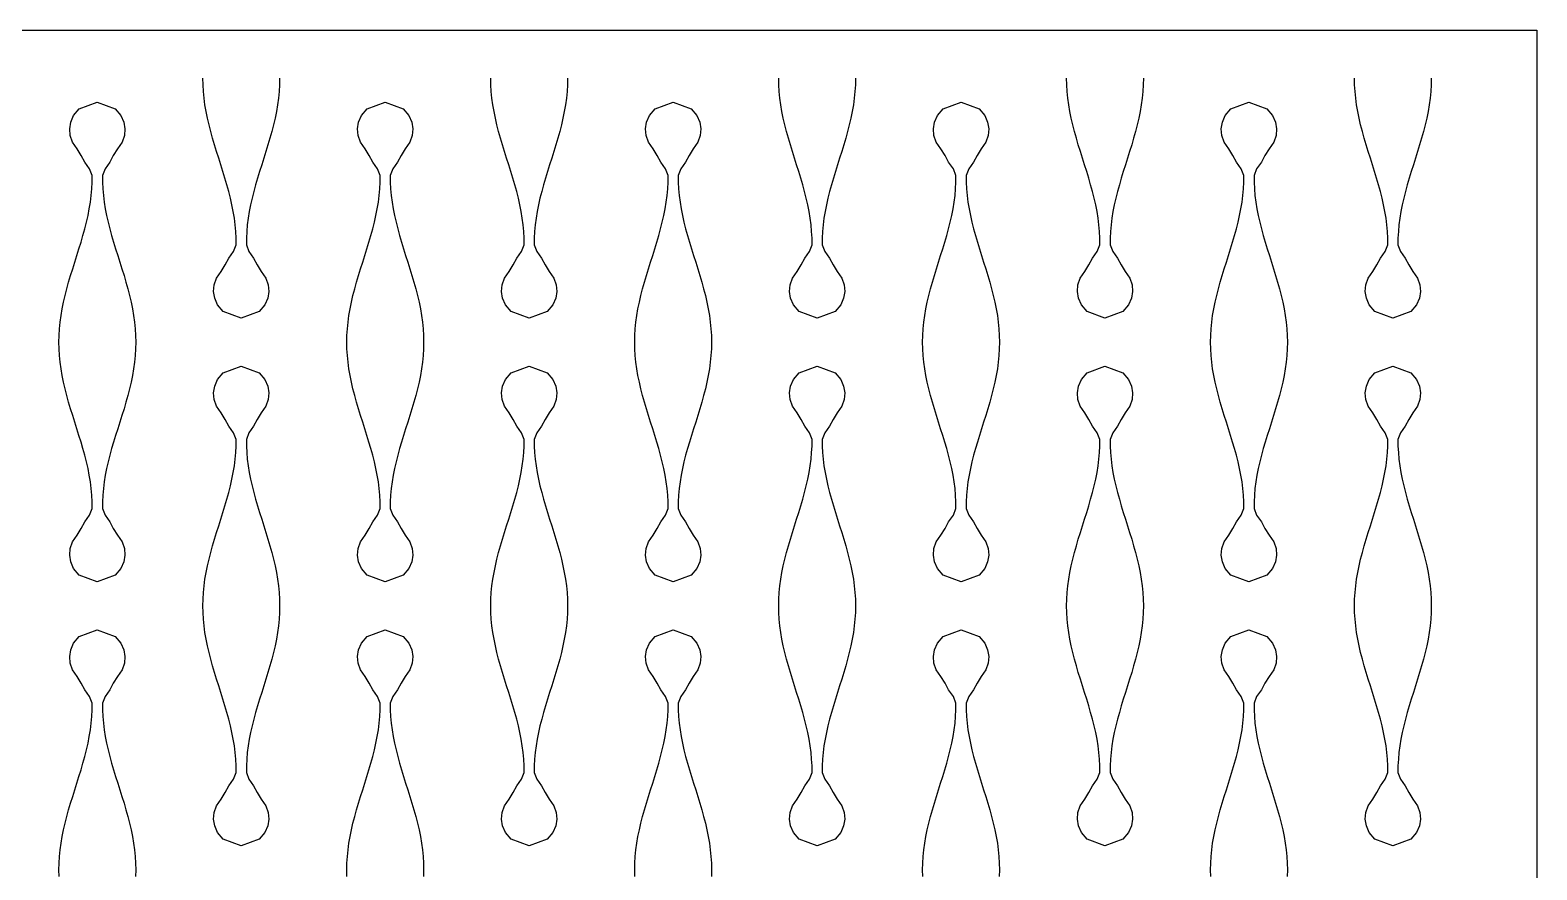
# Model space of a CAD drawing. Header units: millimetres. Extents: x 0 to 120, y 0 to 70.
# Drawn here: x 57.2 to 120, y 35 to 70 of the extents above; entities that cross this region are included whole.
import ezdxf

# ---------------------------------------------------------------- set-up
doc = ezdxf.new("R2010")
doc.units = ezdxf.units.MM
doc.layers.add('CUT', color=1, linetype='CONTINUOUS')

msp = doc.modelspace()

# ---------------------------------------------------------------- linework, layer by layer
at = {"layer": 'CUT'}
for points in [[(0, 70), (120, 70), (120, 0), (0, 0), (0, 70)], [(67.6, 68), (67.6, 68), (67.5944, 67.7222), (67.5778, 67.4444), (67.5504, 67.1667), (67.5126, 66.8889), (67.465, 66.6111), (67.4085, 66.3333), (67.3439, 66.0556), (67.2722, 65.7778), (67.1947, 65.5), (67.1124, 65.2222), (67.0269, 64.9444), (66.9394, 64.6667), (66.8513, 64.3889), (66.764, 64.1111), (66.679, 63.8333), (66.5976, 63.5556), (66.5211, 63.2778), (66.4508, 63), (66.3877, 62.7222), (66.3329, 62.4444), (66.2872, 62.1667), (66.2514, 61.8889), (66.2261, 61.6111), (66.2116, 61.3333), (66.2113, 61.0556), (66.3207, 60.7778), (66.5161, 60.5), (66.6671, 60.2222), (66.8361, 59.9444), (67.0306, 59.6667), (67.1274, 59.3889), (67.1513, 59.1111), (67.107, 58.8333), (66.9856, 58.5556), (66.7502, 58.2778), (66, 58), (66, 58), (65.2498, 58.2778), (65.0144, 58.5556), (64.893, 58.8333), (64.8487, 59.1111), (64.8726, 59.3889), (64.9694, 59.6667), (65.1639, 59.9444), (65.3329, 60.2222), (65.4839, 60.5), (65.6793, 60.7778), (65.7887, 61.0556), (65.7884, 61.3333), (65.7739, 61.6111), (65.7486, 61.8889), (65.7128, 62.1667), (65.6671, 62.4444), (65.6123, 62.7222), (65.5492, 63), (65.4789, 63.2778), (65.4024, 63.5556), (65.321, 63.8333), (65.236, 64.1111), (65.1487, 64.3889), (65.0606, 64.6667), (64.9731, 64.9444), (64.8876, 65.2222), (64.8053, 65.5), (64.7278, 65.7778), (64.6561, 66.0556), (64.5915, 66.3333), (64.535, 66.6111), (64.4874, 66.8889), (64.4496, 67.1667), (64.4222, 67.4444), (64.4056, 67.7222), (64.4, 68), (64.4, 68)], [(79.6, 68), (79.6, 68), (79.5944, 67.7222), (79.5778, 67.4444), (79.5504, 67.1667), (79.5126, 66.8889), (79.465, 66.6111), (79.4085, 66.3333), (79.3439, 66.0556), (79.2722, 65.7778), (79.1947, 65.5), (79.1124, 65.2222), (79.0269, 64.9444), (78.9394, 64.6667), (78.8513, 64.3889), (78.764, 64.1111), (78.679, 63.8333), (78.5976, 63.5556), (78.5211, 63.2778), (78.4508, 63), (78.3877, 62.7222), (78.3329, 62.4444), (78.2872, 62.1667), (78.2514, 61.8889), (78.2261, 61.6111), (78.2116, 61.3333), (78.2113, 61.0556), (78.3207, 60.7778), (78.5161, 60.5), (78.6671, 60.2222), (78.8361, 59.9444), (79.0306, 59.6667), (79.1274, 59.3889), (79.1513, 59.1111), (79.107, 58.8333), (78.9856, 58.5556), (78.7502, 58.2778), (78, 58), (78, 58), (77.2498, 58.2778), (77.0144, 58.5556), (76.893, 58.8333), (76.8487, 59.1111), (76.8726, 59.3889), (76.9694, 59.6667), (77.1639, 59.9444), (77.3329, 60.2222), (77.4839, 60.5), (77.6793, 60.7778), (77.7887, 61.0556), (77.7884, 61.3333), (77.7739, 61.6111), (77.7486, 61.8889), (77.7128, 62.1667), (77.6671, 62.4444), (77.6123, 62.7222), (77.5492, 63), (77.4789, 63.2778), (77.4024, 63.5556), (77.321, 63.8333), (77.236, 64.1111), (77.1487, 64.3889), (77.0606, 64.6667), (76.9731, 64.9444), (76.8876, 65.2222), (76.8053, 65.5), (76.7278, 65.7778), (76.6561, 66.0556), (76.5915, 66.3333), (76.535, 66.6111), (76.4874, 66.8889), (76.4496, 67.1667), (76.4222, 67.4444), (76.4056, 67.7222), (76.4, 68), (76.4, 68)], [(91.6, 68), (91.6, 68), (91.5944, 67.7222), (91.5778, 67.4444), (91.5504, 67.1667), (91.5126, 66.8889), (91.465, 66.6111), (91.4085, 66.3333), (91.3439, 66.0556), (91.2722, 65.7778), (91.1947, 65.5), (91.1124, 65.2222), (91.0269, 64.9444), (90.9394, 64.6667), (90.8513, 64.3889), (90.764, 64.1111), (90.679, 63.8333), (90.5976, 63.5556), (90.5211, 63.2778), (90.4508, 63), (90.3877, 62.7222), (90.3329, 62.4444), (90.2872, 62.1667), (90.2514, 61.8889), (90.2261, 61.6111), (90.2116, 61.3333), (90.2113, 61.0556), (90.3207, 60.7778), (90.5161, 60.5), (90.6671, 60.2222), (90.8361, 59.9444), (91.0306, 59.6667), (91.1274, 59.3889), (91.1513, 59.1111), (91.107, 58.8333), (90.9856, 58.5556), (90.7502, 58.2778), (90, 58), (90, 58), (89.2498, 58.2778), (89.0144, 58.5556), (88.893, 58.8333), (88.8487, 59.1111), (88.8726, 59.3889), (88.9694, 59.6667), (89.1639, 59.9444), (89.3329, 60.2222), (89.4839, 60.5), (89.6793, 60.7778), (89.7887, 61.0556), (89.7884, 61.3333), (89.7739, 61.6111), (89.7486, 61.8889), (89.7128, 62.1667), (89.6671, 62.4444), (89.6123, 62.7222), (89.5492, 63), (89.4789, 63.2778), (89.4024, 63.5556), (89.321, 63.8333), (89.236, 64.1111), (89.1487, 64.3889), (89.0606, 64.6667), (88.9731, 64.9444), (88.8876, 65.2222), (88.8053, 65.5), (88.7278, 65.7778), (88.6561, 66.0556), (88.5915, 66.3333), (88.535, 66.6111), (88.4874, 66.8889), (88.4496, 67.1667), (88.4222, 67.4444), (88.4056, 67.7222), (88.4, 68), (88.4, 68)], [(103.6, 68), (103.6, 68), (103.5944, 67.7222), (103.5778, 67.4444), (103.5504, 67.1667), (103.5126, 66.8889), (103.465, 66.6111), (103.4085, 66.3333), (103.3439, 66.0556), (103.2722, 65.7778), (103.1947, 65.5), (103.1124, 65.2222), (103.0269, 64.9444), (102.9394, 64.6667), (102.8513, 64.3889), (102.764, 64.1111), (102.679, 63.8333), (102.5976, 63.5556), (102.5211, 63.2778), (102.4508, 63), (102.3877, 62.7222), (102.3329, 62.4444), (102.2872, 62.1667), (102.2514, 61.8889), (102.2261, 61.6111), (102.2116, 61.3333), (102.2113, 61.0556), (102.3207, 60.7778), (102.5161, 60.5), (102.6671, 60.2222), (102.8361, 59.9444), (103.0306, 59.6667), (103.1274, 59.3889), (103.1513, 59.1111), (103.107, 58.8333), (102.9856, 58.5556), (102.7502, 58.2778), (102, 58), (102, 58), (101.2498, 58.2778), (101.0144, 58.5556), (100.893, 58.8333), (100.8487, 59.1111), (100.8726, 59.3889), (100.9694, 59.6667), (101.1639, 59.9444), (101.3329, 60.2222), (101.4839, 60.5), (101.6793, 60.7778), (101.7887, 61.0556), (101.7884, 61.3333), (101.7739, 61.6111), (101.7486, 61.8889), (101.7128, 62.1667), (101.6671, 62.4444), (101.6123, 62.7222), (101.5492, 63), (101.4789, 63.2778), (101.4024, 63.5556), (101.321, 63.8333), (101.236, 64.1111), (101.1487, 64.3889), (101.0606, 64.6667), (100.9731, 64.9444), (100.8876, 65.2222), (100.8053, 65.5), (100.7278, 65.7778), (100.6561, 66.0556), (100.5915, 66.3333), (100.535, 66.6111), (100.4874, 66.8889), (100.4496, 67.1667), (100.4222, 67.4444), (100.4056, 67.7222), (100.4, 68), (100.4, 68)], [(115.6, 68), (115.6, 68), (115.5944, 67.7222), (115.5778, 67.4444), (115.5504, 67.1667), (115.5126, 66.8889), (115.465, 66.6111), (115.4085, 66.3333), (115.3439, 66.0556), (115.2722, 65.7778), (115.1947, 65.5), (115.1124, 65.2222), (115.0269, 64.9444), (114.9394, 64.6667), (114.8513, 64.3889), (114.764, 64.1111), (114.679, 63.8333), (114.5976, 63.5556), (114.5211, 63.2778), (114.4508, 63), (114.3877, 62.7222), (114.3329, 62.4444), (114.2872, 62.1667), (114.2514, 61.8889), (114.2261, 61.6111), (114.2116, 61.3333), (114.2113, 61.0556), (114.3207, 60.7778), (114.5161, 60.5), (114.6671, 60.2222), (114.8361, 59.9444), (115.0306, 59.6667), (115.1274, 59.3889), (115.1513, 59.1111), (115.107, 58.8333), (114.9856, 58.5556), (114.7502, 58.2778), (114, 58), (114, 58), (113.2498, 58.2778), (113.0144, 58.5556), (112.893, 58.8333), (112.8487, 59.1111), (112.8726, 59.3889), (112.9694, 59.6667), (113.1639, 59.9444), (113.3329, 60.2222), (113.4839, 60.5), (113.6793, 60.7778), (113.7887, 61.0556), (113.7884, 61.3333), (113.7739, 61.6111), (113.7486, 61.8889), (113.7128, 62.1667), (113.6671, 62.4444), (113.6123, 62.7222), (113.5492, 63), (113.4789, 63.2778), (113.4024, 63.5556), (113.321, 63.8333), (113.236, 64.1111), (113.1487, 64.3889), (113.0606, 64.6667), (112.9731, 64.9444), (112.8876, 65.2222), (112.8053, 65.5), (112.7278, 65.7778), (112.6561, 66.0556), (112.5915, 66.3333), (112.535, 66.6111), (112.4874, 66.8889), (112.4496, 67.1667), (112.4222, 67.4444), (112.4056, 67.7222), (112.4, 68), (112.4, 68)], [(60, 67), (60.7502, 66.7222), (60.9856, 66.4444), (61.107, 66.1667), (61.1513, 65.8889), (61.1274, 65.6111), (61.0306, 65.3333), (60.8361, 65.0556), (60.6671, 64.7778), (60.5161, 64.5), (60.3207, 64.2222), (60.2113, 63.9444), (60.2116, 63.6667), (60.2261, 63.3889), (60.2514, 63.1111), (60.2872, 62.8333), (60.3329, 62.5556), (60.3877, 62.2778), (60.4508, 62), (60.5211, 61.7222), (60.5976, 61.4444), (60.679, 61.1667), (60.764, 60.8889), (60.8513, 60.6111), (60.9394, 60.3333), (61.0269, 60.0556), (61.1124, 59.7778), (61.1947, 59.5), (61.2722, 59.2222), (61.3439, 58.9444), (61.4085, 58.6667), (61.465, 58.3889), (61.5126, 58.1111), (61.5504, 57.8333), (61.5778, 57.5556), (61.5944, 57.2778), (61.6, 57), (61.5944, 56.7222), (61.5778, 56.4444), (61.5504, 56.1667), (61.5126, 55.8889), (61.465, 55.6111), (61.4085, 55.3333), (61.3439, 55.0556), (61.2722, 54.7778), (61.1947, 54.5), (61.1124, 54.2222), (61.0269, 53.9444), (60.9394, 53.6667), (60.8513, 53.3889), (60.764, 53.1111), (60.679, 52.8333), (60.5976, 52.5556), (60.5211, 52.2778), (60.4508, 52), (60.3877, 51.7222), (60.3329, 51.4444), (60.2872, 51.1667), (60.2514, 50.8889), (60.2261, 50.6111), (60.2116, 50.3333), (60.2113, 50.0556), (60.3207, 49.7778), (60.5161, 49.5), (60.6671, 49.2222), (60.8361, 48.9444), (61.0306, 48.6667), (61.1274, 48.3889), (61.1513, 48.1111), (61.107, 47.8333), (60.9856, 47.5556), (60.7502, 47.2778), (60, 47), (60, 47), (59.2498, 47.2778), (59.0144, 47.5556), (58.893, 47.8333), (58.8487, 48.1111), (58.8726, 48.3889), (58.9694, 48.6667), (59.1639, 48.9444), (59.3329, 49.2222), (59.4839, 49.5), (59.6793, 49.7778), (59.7887, 50.0556), (59.7884, 50.3333), (59.7739, 50.6111), (59.7486, 50.8889), (59.7128, 51.1667), (59.6671, 51.4444), (59.6123, 51.7222), (59.5492, 52), (59.4789, 52.2778), (59.4024, 52.5556), (59.321, 52.8333), (59.236, 53.1111), (59.1487, 53.3889), (59.0606, 53.6667), (58.9731, 53.9444), (58.8876, 54.2222), (58.8053, 54.5), (58.7278, 54.7778), (58.6561, 55.0556), (58.5915, 55.3333), (58.535, 55.6111), (58.4874, 55.8889), (58.4496, 56.1667), (58.4222, 56.4444), (58.4056, 56.7222), (58.4, 57), (58.4056, 57.2778), (58.4222, 57.5556), (58.4496, 57.8333), (58.4874, 58.1111), (58.535, 58.3889), (58.5915, 58.6667), (58.6561, 58.9444), (58.7278, 59.2222), (58.8053, 59.5), (58.8876, 59.7778), (58.9731, 60.0556), (59.0606, 60.3333), (59.1487, 60.6111), (59.236, 60.8889), (59.321, 61.1667), (59.4024, 61.4444), (59.4789, 61.7222), (59.5492, 62), (59.6123, 62.2778), (59.6671, 62.5556), (59.7128, 62.8333), (59.7486, 63.1111), (59.7739, 63.3889), (59.7884, 63.6667), (59.7887, 63.9444), (59.6793, 64.2222), (59.4839, 64.5), (59.3329, 64.7778), (59.1639, 65.0556), (58.9694, 65.3333), (58.8726, 65.6111), (58.8487, 65.8889), (58.893, 66.1667), (59.0144, 66.4444), (59.2498, 66.7222), (60, 67), (60, 67)], [(72, 67), (72.7502, 66.7222), (72.9856, 66.4444), (73.107, 66.1667), (73.1513, 65.8889), (73.1274, 65.6111), (73.0306, 65.3333), (72.8361, 65.0556), (72.6671, 64.7778), (72.5161, 64.5), (72.3207, 64.2222), (72.2113, 63.9444), (72.2116, 63.6667), (72.2261, 63.3889), (72.2514, 63.1111), (72.2872, 62.8333), (72.3329, 62.5556), (72.3877, 62.2778), (72.4508, 62), (72.5211, 61.7222), (72.5976, 61.4444), (72.679, 61.1667), (72.764, 60.8889), (72.8513, 60.6111), (72.9394, 60.3333), (73.0269, 60.0556), (73.1124, 59.7778), (73.1947, 59.5), (73.2722, 59.2222), (73.3439, 58.9444), (73.4085, 58.6667), (73.465, 58.3889), (73.5126, 58.1111), (73.5504, 57.8333), (73.5778, 57.5556), (73.5944, 57.2778), (73.6, 57), (73.5944, 56.7222), (73.5778, 56.4444), (73.5504, 56.1667), (73.5126, 55.8889), (73.465, 55.6111), (73.4085, 55.3333), (73.3439, 55.0556), (73.2722, 54.7778), (73.1947, 54.5), (73.1124, 54.2222), (73.0269, 53.9444), (72.9394, 53.6667), (72.8513, 53.3889), (72.764, 53.1111), (72.679, 52.8333), (72.5976, 52.5556), (72.5211, 52.2778), (72.4508, 52), (72.3877, 51.7222), (72.3329, 51.4444), (72.2872, 51.1667), (72.2514, 50.8889), (72.2261, 50.6111), (72.2116, 50.3333), (72.2113, 50.0556), (72.3207, 49.7778), (72.5161, 49.5), (72.6671, 49.2222), (72.8361, 48.9444), (73.0306, 48.6667), (73.1274, 48.3889), (73.1513, 48.1111), (73.107, 47.8333), (72.9856, 47.5556), (72.7502, 47.2778), (72, 47), (72, 47), (71.2498, 47.2778), (71.0144, 47.5556), (70.893, 47.8333), (70.8487, 48.1111), (70.8726, 48.3889), (70.9694, 48.6667), (71.1639, 48.9444), (71.3329, 49.2222), (71.4839, 49.5), (71.6793, 49.7778), (71.7887, 50.0556), (71.7884, 50.3333), (71.7739, 50.6111), (71.7486, 50.8889), (71.7128, 51.1667), (71.6671, 51.4444), (71.6123, 51.7222), (71.5492, 52), (71.4789, 52.2778), (71.4024, 52.5556), (71.321, 52.8333), (71.236, 53.1111), (71.1487, 53.3889), (71.0606, 53.6667), (70.9731, 53.9444), (70.8876, 54.2222), (70.8053, 54.5), (70.7278, 54.7778), (70.6561, 55.0556), (70.5915, 55.3333), (70.535, 55.6111), (70.4874, 55.8889), (70.4496, 56.1667), (70.4222, 56.4444), (70.4056, 56.7222), (70.4, 57), (70.4056, 57.2778), (70.4222, 57.5556), (70.4496, 57.8333), (70.4874, 58.1111), (70.535, 58.3889), (70.5915, 58.6667), (70.6561, 58.9444), (70.7278, 59.2222), (70.8053, 59.5), (70.8876, 59.7778), (70.9731, 60.0556), (71.0606, 60.3333), (71.1487, 60.6111), (71.236, 60.8889), (71.321, 61.1667), (71.4024, 61.4444), (71.4789, 61.7222), (71.5492, 62), (71.6123, 62.2778), (71.6671, 62.5556), (71.7128, 62.8333), (71.7486, 63.1111), (71.7739, 63.3889), (71.7884, 63.6667), (71.7887, 63.9444), (71.6793, 64.2222), (71.4839, 64.5), (71.3329, 64.7778), (71.1639, 65.0556), (70.9694, 65.3333), (70.8726, 65.6111), (70.8487, 65.8889), (70.893, 66.1667), (71.0144, 66.4444), (71.2498, 66.7222), (72, 67), (72, 67)], [(84, 67), (84.7502, 66.7222), (84.9856, 66.4444), (85.107, 66.1667), (85.1513, 65.8889), (85.1274, 65.6111), (85.0306, 65.3333), (84.8361, 65.0556), (84.6671, 64.7778), (84.5161, 64.5), (84.3207, 64.2222), (84.2113, 63.9444), (84.2116, 63.6667), (84.2261, 63.3889), (84.2514, 63.1111), (84.2872, 62.8333), (84.3329, 62.5556), (84.3877, 62.2778), (84.4508, 62), (84.5211, 61.7222), (84.5976, 61.4444), (84.679, 61.1667), (84.764, 60.8889), (84.8513, 60.6111), (84.9394, 60.3333), (85.0269, 60.0556), (85.1124, 59.7778), (85.1947, 59.5), (85.2722, 59.2222), (85.3439, 58.9444), (85.4085, 58.6667), (85.465, 58.3889), (85.5126, 58.1111), (85.5504, 57.8333), (85.5778, 57.5556), (85.5944, 57.2778), (85.6, 57), (85.5944, 56.7222), (85.5778, 56.4444), (85.5504, 56.1667), (85.5126, 55.8889), (85.465, 55.6111), (85.4085, 55.3333), (85.3439, 55.0556), (85.2722, 54.7778), (85.1947, 54.5), (85.1124, 54.2222), (85.0269, 53.9444), (84.9394, 53.6667), (84.8513, 53.3889), (84.764, 53.1111), (84.679, 52.8333), (84.5976, 52.5556), (84.5211, 52.2778), (84.4508, 52), (84.3877, 51.7222), (84.3329, 51.4444), (84.2872, 51.1667), (84.2514, 50.8889), (84.2261, 50.6111), (84.2116, 50.3333), (84.2113, 50.0556), (84.3207, 49.7778), (84.5161, 49.5), (84.6671, 49.2222), (84.8361, 48.9444), (85.0306, 48.6667), (85.1274, 48.3889), (85.1513, 48.1111), (85.107, 47.8333), (84.9856, 47.5556), (84.7502, 47.2778), (84, 47), (84, 47), (83.2498, 47.2778), (83.0144, 47.5556), (82.893, 47.8333), (82.8487, 48.1111), (82.8726, 48.3889), (82.9694, 48.6667), (83.1639, 48.9444), (83.3329, 49.2222), (83.4839, 49.5), (83.6793, 49.7778), (83.7887, 50.0556), (83.7884, 50.3333), (83.7739, 50.6111), (83.7486, 50.8889), (83.7128, 51.1667), (83.6671, 51.4444), (83.6123, 51.7222), (83.5492, 52), (83.4789, 52.2778), (83.4024, 52.5556), (83.321, 52.8333), (83.236, 53.1111), (83.1487, 53.3889), (83.0606, 53.6667), (82.9731, 53.9444), (82.8876, 54.2222), (82.8053, 54.5), (82.7278, 54.7778), (82.6561, 55.0556), (82.5915, 55.3333), (82.535, 55.6111), (82.4874, 55.8889), (82.4496, 56.1667), (82.4222, 56.4444), (82.4056, 56.7222), (82.4, 57), (82.4056, 57.2778), (82.4222, 57.5556), (82.4496, 57.8333), (82.4874, 58.1111), (82.535, 58.3889), (82.5915, 58.6667), (82.6561, 58.9444), (82.7278, 59.2222), (82.8053, 59.5), (82.8876, 59.7778), (82.9731, 60.0556), (83.0606, 60.3333), (83.1487, 60.6111), (83.236, 60.8889), (83.321, 61.1667), (83.4024, 61.4444), (83.4789, 61.7222), (83.5492, 62), (83.6123, 62.2778), (83.6671, 62.5556), (83.7128, 62.8333), (83.7486, 63.1111), (83.7739, 63.3889), (83.7884, 63.6667), (83.7887, 63.9444), (83.6793, 64.2222), (83.4839, 64.5), (83.3329, 64.7778), (83.1639, 65.0556), (82.9694, 65.3333), (82.8726, 65.6111), (82.8487, 65.8889), (82.893, 66.1667), (83.0144, 66.4444), (83.2498, 66.7222), (84, 67), (84, 67)], [(96, 67), (96.7502, 66.7222), (96.9856, 66.4444), (97.107, 66.1667), (97.1513, 65.8889), (97.1274, 65.6111), (97.0306, 65.3333), (96.8361, 65.0556), (96.6671, 64.7778), (96.5161, 64.5), (96.3207, 64.2222), (96.2113, 63.9444), (96.2116, 63.6667), (96.2261, 63.3889), (96.2514, 63.1111), (96.2872, 62.8333), (96.3329, 62.5556), (96.3877, 62.2778), (96.4508, 62), (96.5211, 61.7222), (96.5976, 61.4444), (96.679, 61.1667), (96.764, 60.8889), (96.8513, 60.6111), (96.9394, 60.3333), (97.0269, 60.0556), (97.1124, 59.7778), (97.1947, 59.5), (97.2722, 59.2222), (97.3439, 58.9444), (97.4085, 58.6667), (97.465, 58.3889), (97.5126, 58.1111), (97.5504, 57.8333), (97.5778, 57.5556), (97.5944, 57.2778), (97.6, 57), (97.5944, 56.7222), (97.5778, 56.4444), (97.5504, 56.1667), (97.5126, 55.8889), (97.465, 55.6111), (97.4085, 55.3333), (97.3439, 55.0556), (97.2722, 54.7778), (97.1947, 54.5), (97.1124, 54.2222), (97.0269, 53.9444), (96.9394, 53.6667), (96.8513, 53.3889), (96.764, 53.1111), (96.679, 52.8333), (96.5976, 52.5556), (96.5211, 52.2778), (96.4508, 52), (96.3877, 51.7222), (96.3329, 51.4444), (96.2872, 51.1667), (96.2514, 50.8889), (96.2261, 50.6111), (96.2116, 50.3333), (96.2113, 50.0556), (96.3207, 49.7778), (96.5161, 49.5), (96.6671, 49.2222), (96.8361, 48.9444), (97.0306, 48.6667), (97.1274, 48.3889), (97.1513, 48.1111), (97.107, 47.8333), (96.9856, 47.5556), (96.7502, 47.2778), (96, 47), (96, 47), (95.2498, 47.2778), (95.0144, 47.5556), (94.893, 47.8333), (94.8487, 48.1111), (94.8726, 48.3889), (94.9694, 48.6667), (95.1639, 48.9444), (95.3329, 49.2222), (95.4839, 49.5), (95.6793, 49.7778), (95.7887, 50.0556), (95.7884, 50.3333), (95.7739, 50.6111), (95.7486, 50.8889), (95.7128, 51.1667), (95.6671, 51.4444), (95.6123, 51.7222), (95.5492, 52), (95.4789, 52.2778), (95.4024, 52.5556), (95.321, 52.8333), (95.236, 53.1111), (95.1487, 53.3889), (95.0606, 53.6667), (94.9731, 53.9444), (94.8876, 54.2222), (94.8053, 54.5), (94.7278, 54.7778), (94.6561, 55.0556), (94.5915, 55.3333), (94.535, 55.6111), (94.4874, 55.8889), (94.4496, 56.1667), (94.4222, 56.4444), (94.4056, 56.7222), (94.4, 57), (94.4056, 57.2778), (94.4222, 57.5556), (94.4496, 57.8333), (94.4874, 58.1111), (94.535, 58.3889), (94.5915, 58.6667), (94.6561, 58.9444), (94.7278, 59.2222), (94.8053, 59.5), (94.8876, 59.7778), (94.9731, 60.0556), (95.0606, 60.3333), (95.1487, 60.6111), (95.236, 60.8889), (95.321, 61.1667), (95.4024, 61.4444), (95.4789, 61.7222), (95.5492, 62), (95.6123, 62.2778), (95.6671, 62.5556), (95.7128, 62.8333), (95.7486, 63.1111), (95.7739, 63.3889), (95.7884, 63.6667), (95.7887, 63.9444), (95.6793, 64.2222), (95.4839, 64.5), (95.3329, 64.7778), (95.1639, 65.0556), (94.9694, 65.3333), (94.8726, 65.6111), (94.8487, 65.8889), (94.893, 66.1667), (95.0144, 66.4444), (95.2498, 66.7222), (96, 67), (96, 67)], [(108, 67), (108.7502, 66.7222), (108.9856, 66.4444), (109.107, 66.1667), (109.1513, 65.8889), (109.1274, 65.6111), (109.0306, 65.3333), (108.8361, 65.0556), (108.6671, 64.7778), (108.5161, 64.5), (108.3207, 64.2222), (108.2113, 63.9444), (108.2116, 63.6667), (108.2261, 63.3889), (108.2514, 63.1111), (108.2872, 62.8333), (108.3329, 62.5556), (108.3877, 62.2778), (108.4508, 62), (108.5211, 61.7222), (108.5976, 61.4444), (108.679, 61.1667), (108.764, 60.8889), (108.8513, 60.6111), (108.9394, 60.3333), (109.0269, 60.0556), (109.1124, 59.7778), (109.1947, 59.5), (109.2722, 59.2222), (109.3439, 58.9444), (109.4085, 58.6667), (109.465, 58.3889), (109.5126, 58.1111), (109.5504, 57.8333), (109.5778, 57.5556), (109.5944, 57.2778), (109.6, 57), (109.5944, 56.7222), (109.5778, 56.4444), (109.5504, 56.1667), (109.5126, 55.8889), (109.465, 55.6111), (109.4085, 55.3333), (109.3439, 55.0556), (109.2722, 54.7778), (109.1947, 54.5), (109.1124, 54.2222), (109.0269, 53.9444), (108.9394, 53.6667), (108.8513, 53.3889), (108.764, 53.1111), (108.679, 52.8333), (108.5976, 52.5556), (108.5211, 52.2778), (108.4508, 52), (108.3877, 51.7222), (108.3329, 51.4444), (108.2872, 51.1667), (108.2514, 50.8889), (108.2261, 50.6111), (108.2116, 50.3333), (108.2113, 50.0556), (108.3207, 49.7778), (108.5161, 49.5), (108.6671, 49.2222), (108.8361, 48.9444), (109.0306, 48.6667), (109.1274, 48.3889), (109.1513, 48.1111), (109.107, 47.8333), (108.9856, 47.5556), (108.7502, 47.2778), (108, 47), (108, 47), (107.2498, 47.2778), (107.0144, 47.5556), (106.893, 47.8333), (106.8487, 48.1111), (106.8726, 48.3889), (106.9694, 48.6667), (107.1639, 48.9444), (107.3329, 49.2222), (107.4839, 49.5), (107.6793, 49.7778), (107.7887, 50.0556), (107.7884, 50.3333), (107.7739, 50.6111), (107.7486, 50.8889), (107.7128, 51.1667), (107.6671, 51.4444), (107.6123, 51.7222), (107.5492, 52), (107.4789, 52.2778), (107.4024, 52.5556), (107.321, 52.8333), (107.236, 53.1111), (107.1487, 53.3889), (107.0606, 53.6667), (106.9731, 53.9444), (106.8876, 54.2222), (106.8053, 54.5), (106.7278, 54.7778), (106.6561, 55.0556), (106.5915, 55.3333), (106.535, 55.6111), (106.4874, 55.8889), (106.4496, 56.1667), (106.4222, 56.4444), (106.4056, 56.7222), (106.4, 57), (106.4056, 57.2778), (106.4222, 57.5556), (106.4496, 57.8333), (106.4874, 58.1111), (106.535, 58.3889), (106.5915, 58.6667), (106.6561, 58.9444), (106.7278, 59.2222), (106.8053, 59.5), (106.8876, 59.7778), (106.9731, 60.0556), (107.0606, 60.3333), (107.1487, 60.6111), (107.236, 60.8889), (107.321, 61.1667), (107.4024, 61.4444), (107.4789, 61.7222), (107.5492, 62), (107.6123, 62.2778), (107.6671, 62.5556), (107.7128, 62.8333), (107.7486, 63.1111), (107.7739, 63.3889), (107.7884, 63.6667), (107.7887, 63.9444), (107.6793, 64.2222), (107.4839, 64.5), (107.3329, 64.7778), (107.1639, 65.0556), (106.9694, 65.3333), (106.8726, 65.6111), (106.8487, 65.8889), (106.893, 66.1667), (107.0144, 66.4444), (107.2498, 66.7222), (108, 67), (108, 67)], [(66, 56), (66.7502, 55.7222), (66.9856, 55.4444), (67.107, 55.1667), (67.1513, 54.8889), (67.1274, 54.6111), (67.0306, 54.3333), (66.8361, 54.0556), (66.6671, 53.7778), (66.5161, 53.5), (66.3207, 53.2222), (66.2113, 52.9444), (66.2116, 52.6667), (66.2261, 52.3889), (66.2514, 52.1111), (66.2872, 51.8333), (66.3329, 51.5556), (66.3877, 51.2778), (66.4508, 51), (66.5211, 50.7222), (66.5976, 50.4444), (66.679, 50.1667), (66.764, 49.8889), (66.8513, 49.6111), (66.9394, 49.3333), (67.0269, 49.0556), (67.1124, 48.7778), (67.1947, 48.5), (67.2722, 48.2222), (67.3439, 47.9444), (67.4085, 47.6667), (67.465, 47.3889), (67.5126, 47.1111), (67.5504, 46.8333), (67.5778, 46.5556), (67.5944, 46.2778), (67.6, 46), (67.5944, 45.7222), (67.5778, 45.4444), (67.5504, 45.1667), (67.5126, 44.8889), (67.465, 44.6111), (67.4085, 44.3333), (67.3439, 44.0556), (67.2722, 43.7778), (67.1947, 43.5), (67.1124, 43.2222), (67.0269, 42.9444), (66.9394, 42.6667), (66.8513, 42.3889), (66.764, 42.1111), (66.679, 41.8333), (66.5976, 41.5556), (66.5211, 41.2778), (66.4508, 41), (66.3877, 40.7222), (66.3329, 40.4444), (66.2872, 40.1667), (66.2514, 39.8889), (66.2261, 39.6111), (66.2116, 39.3333), (66.2113, 39.0556), (66.3207, 38.7778), (66.5161, 38.5), (66.6671, 38.2222), (66.8361, 37.9444), (67.0306, 37.6667), (67.1274, 37.3889), (67.1513, 37.1111), (67.107, 36.8333), (66.9856, 36.5556), (66.7502, 36.2778), (66, 36), (66, 36), (65.2498, 36.2778), (65.0144, 36.5556), (64.893, 36.8333), (64.8487, 37.1111), (64.8726, 37.3889), (64.9694, 37.6667), (65.1639, 37.9444), (65.3329, 38.2222), (65.4839, 38.5), (65.6793, 38.7778), (65.7887, 39.0556), (65.7884, 39.3333), (65.7739, 39.6111), (65.7486, 39.8889), (65.7128, 40.1667), (65.6671, 40.4444), (65.6123, 40.7222), (65.5492, 41), (65.4789, 41.2778), (65.4024, 41.5556), (65.321, 41.8333), (65.236, 42.1111), (65.1487, 42.3889), (65.0606, 42.6667), (64.9731, 42.9444), (64.8876, 43.2222), (64.8053, 43.5), (64.7278, 43.7778), (64.6561, 44.0556), (64.5915, 44.3333), (64.535, 44.6111), (64.4874, 44.8889), (64.4496, 45.1667), (64.4222, 45.4444), (64.4056, 45.7222), (64.4, 46), (64.4056, 46.2778), (64.4222, 46.5556), (64.4496, 46.8333), (64.4874, 47.1111), (64.535, 47.3889), (64.5915, 47.6667), (64.6561, 47.9444), (64.7278, 48.2222), (64.8053, 48.5), (64.8876, 48.7778), (64.9731, 49.0556), (65.0606, 49.3333), (65.1487, 49.6111), (65.236, 49.8889), (65.321, 50.1667), (65.4024, 50.4444), (65.4789, 50.7222), (65.5492, 51), (65.6123, 51.2778), (65.6671, 51.5556), (65.7128, 51.8333), (65.7486, 52.1111), (65.7739, 52.3889), (65.7884, 52.6667), (65.7887, 52.9444), (65.6793, 53.2222), (65.4839, 53.5), (65.3329, 53.7778), (65.1639, 54.0556), (64.9694, 54.3333), (64.8726, 54.6111), (64.8487, 54.8889), (64.893, 55.1667), (65.0144, 55.4444), (65.2498, 55.7222), (66, 56), (66, 56)], [(78, 56), (78.7502, 55.7222), (78.9856, 55.4444), (79.107, 55.1667), (79.1513, 54.8889), (79.1274, 54.6111), (79.0306, 54.3333), (78.8361, 54.0556), (78.6671, 53.7778), (78.5161, 53.5), (78.3207, 53.2222), (78.2113, 52.9444), (78.2116, 52.6667), (78.2261, 52.3889), (78.2514, 52.1111), (78.2872, 51.8333), (78.3329, 51.5556), (78.3877, 51.2778), (78.4508, 51), (78.5211, 50.7222), (78.5976, 50.4444), (78.679, 50.1667), (78.764, 49.8889), (78.8513, 49.6111), (78.9394, 49.3333), (79.0269, 49.0556), (79.1124, 48.7778), (79.1947, 48.5), (79.2722, 48.2222), (79.3439, 47.9444), (79.4085, 47.6667), (79.465, 47.3889), (79.5126, 47.1111), (79.5504, 46.8333), (79.5778, 46.5556), (79.5944, 46.2778), (79.6, 46), (79.5944, 45.7222), (79.5778, 45.4444), (79.5504, 45.1667), (79.5126, 44.8889), (79.465, 44.6111), (79.4085, 44.3333), (79.3439, 44.0556), (79.2722, 43.7778), (79.1947, 43.5), (79.1124, 43.2222), (79.0269, 42.9444), (78.9394, 42.6667), (78.8513, 42.3889), (78.764, 42.1111), (78.679, 41.8333), (78.5976, 41.5556), (78.5211, 41.2778), (78.4508, 41), (78.3877, 40.7222), (78.3329, 40.4444), (78.2872, 40.1667), (78.2514, 39.8889), (78.2261, 39.6111), (78.2116, 39.3333), (78.2113, 39.0556), (78.3207, 38.7778), (78.5161, 38.5), (78.6671, 38.2222), (78.8361, 37.9444), (79.0306, 37.6667), (79.1274, 37.3889), (79.1513, 37.1111), (79.107, 36.8333), (78.9856, 36.5556), (78.7502, 36.2778), (78, 36), (78, 36), (77.2498, 36.2778), (77.0144, 36.5556), (76.893, 36.8333), (76.8487, 37.1111), (76.8726, 37.3889), (76.9694, 37.6667), (77.1639, 37.9444), (77.3329, 38.2222), (77.4839, 38.5), (77.6793, 38.7778), (77.7887, 39.0556), (77.7884, 39.3333), (77.7739, 39.6111), (77.7486, 39.8889), (77.7128, 40.1667), (77.6671, 40.4444), (77.6123, 40.7222), (77.5492, 41), (77.4789, 41.2778), (77.4024, 41.5556), (77.321, 41.8333), (77.236, 42.1111), (77.1487, 42.3889), (77.0606, 42.6667), (76.9731, 42.9444), (76.8876, 43.2222), (76.8053, 43.5), (76.7278, 43.7778), (76.6561, 44.0556), (76.5915, 44.3333), (76.535, 44.6111), (76.4874, 44.8889), (76.4496, 45.1667), (76.4222, 45.4444), (76.4056, 45.7222), (76.4, 46), (76.4056, 46.2778), (76.4222, 46.5556), (76.4496, 46.8333), (76.4874, 47.1111), (76.535, 47.3889), (76.5915, 47.6667), (76.6561, 47.9444), (76.7278, 48.2222), (76.8053, 48.5), (76.8876, 48.7778), (76.9731, 49.0556), (77.0606, 49.3333), (77.1487, 49.6111), (77.236, 49.8889), (77.321, 50.1667), (77.4024, 50.4444), (77.4789, 50.7222), (77.5492, 51), (77.6123, 51.2778), (77.6671, 51.5556), (77.7128, 51.8333), (77.7486, 52.1111), (77.7739, 52.3889), (77.7884, 52.6667), (77.7887, 52.9444), (77.6793, 53.2222), (77.4839, 53.5), (77.3329, 53.7778), (77.1639, 54.0556), (76.9694, 54.3333), (76.8726, 54.6111), (76.8487, 54.8889), (76.893, 55.1667), (77.0144, 55.4444), (77.2498, 55.7222), (78, 56), (78, 56)], [(90, 56), (90.7502, 55.7222), (90.9856, 55.4444), (91.107, 55.1667), (91.1513, 54.8889), (91.1274, 54.6111), (91.0306, 54.3333), (90.8361, 54.0556), (90.6671, 53.7778), (90.5161, 53.5), (90.3207, 53.2222), (90.2113, 52.9444), (90.2116, 52.6667), (90.2261, 52.3889), (90.2514, 52.1111), (90.2872, 51.8333), (90.3329, 51.5556), (90.3877, 51.2778), (90.4508, 51), (90.5211, 50.7222), (90.5976, 50.4444), (90.679, 50.1667), (90.764, 49.8889), (90.8513, 49.6111), (90.9394, 49.3333), (91.0269, 49.0556), (91.1124, 48.7778), (91.1947, 48.5), (91.2722, 48.2222), (91.3439, 47.9444), (91.4085, 47.6667), (91.465, 47.3889), (91.5126, 47.1111), (91.5504, 46.8333), (91.5778, 46.5556), (91.5944, 46.2778), (91.6, 46), (91.5944, 45.7222), (91.5778, 45.4444), (91.5504, 45.1667), (91.5126, 44.8889), (91.465, 44.6111), (91.4085, 44.3333), (91.3439, 44.0556), (91.2722, 43.7778), (91.1947, 43.5), (91.1124, 43.2222), (91.0269, 42.9444), (90.9394, 42.6667), (90.8513, 42.3889), (90.764, 42.1111), (90.679, 41.8333), (90.5976, 41.5556), (90.5211, 41.2778), (90.4508, 41), (90.3877, 40.7222), (90.3329, 40.4444), (90.2872, 40.1667), (90.2514, 39.8889), (90.2261, 39.6111), (90.2116, 39.3333), (90.2113, 39.0556), (90.3207, 38.7778), (90.5161, 38.5), (90.6671, 38.2222), (90.8361, 37.9444), (91.0306, 37.6667), (91.1274, 37.3889), (91.1513, 37.1111), (91.107, 36.8333), (90.9856, 36.5556), (90.7502, 36.2778), (90, 36), (90, 36), (89.2498, 36.2778), (89.0144, 36.5556), (88.893, 36.8333), (88.8487, 37.1111), (88.8726, 37.3889), (88.9694, 37.6667), (89.1639, 37.9444), (89.3329, 38.2222), (89.4839, 38.5), (89.6793, 38.7778), (89.7887, 39.0556), (89.7884, 39.3333), (89.7739, 39.6111), (89.7486, 39.8889), (89.7128, 40.1667), (89.6671, 40.4444), (89.6123, 40.7222), (89.5492, 41), (89.4789, 41.2778), (89.4024, 41.5556), (89.321, 41.8333), (89.236, 42.1111), (89.1487, 42.3889), (89.0606, 42.6667), (88.9731, 42.9444), (88.8876, 43.2222), (88.8053, 43.5), (88.7278, 43.7778), (88.6561, 44.0556), (88.5915, 44.3333), (88.535, 44.6111), (88.4874, 44.8889), (88.4496, 45.1667), (88.4222, 45.4444), (88.4056, 45.7222), (88.4, 46), (88.4056, 46.2778), (88.4222, 46.5556), (88.4496, 46.8333), (88.4874, 47.1111), (88.535, 47.3889), (88.5915, 47.6667), (88.6561, 47.9444), (88.7278, 48.2222), (88.8053, 48.5), (88.8876, 48.7778), (88.9731, 49.0556), (89.0606, 49.3333), (89.1487, 49.6111), (89.236, 49.8889), (89.321, 50.1667), (89.4024, 50.4444), (89.4789, 50.7222), (89.5492, 51), (89.6123, 51.2778), (89.6671, 51.5556), (89.7128, 51.8333), (89.7486, 52.1111), (89.7739, 52.3889), (89.7884, 52.6667), (89.7887, 52.9444), (89.6793, 53.2222), (89.4839, 53.5), (89.3329, 53.7778), (89.1639, 54.0556), (88.9694, 54.3333), (88.8726, 54.6111), (88.8487, 54.8889), (88.893, 55.1667), (89.0144, 55.4444), (89.2498, 55.7222), (90, 56), (90, 56)], [(102, 56), (102.7502, 55.7222), (102.9856, 55.4444), (103.107, 55.1667), (103.1513, 54.8889), (103.1274, 54.6111), (103.0306, 54.3333), (102.8361, 54.0556), (102.6671, 53.7778), (102.5161, 53.5), (102.3207, 53.2222), (102.2113, 52.9444), (102.2116, 52.6667), (102.2261, 52.3889), (102.2514, 52.1111), (102.2872, 51.8333), (102.3329, 51.5556), (102.3877, 51.2778), (102.4508, 51), (102.5211, 50.7222), (102.5976, 50.4444), (102.679, 50.1667), (102.764, 49.8889), (102.8513, 49.6111), (102.9394, 49.3333), (103.0269, 49.0556), (103.1124, 48.7778), (103.1947, 48.5), (103.2722, 48.2222), (103.3439, 47.9444), (103.4085, 47.6667), (103.465, 47.3889), (103.5126, 47.1111), (103.5504, 46.8333), (103.5778, 46.5556), (103.5944, 46.2778), (103.6, 46), (103.5944, 45.7222), (103.5778, 45.4444), (103.5504, 45.1667), (103.5126, 44.8889), (103.465, 44.6111), (103.4085, 44.3333), (103.3439, 44.0556), (103.2722, 43.7778), (103.1947, 43.5), (103.1124, 43.2222), (103.0269, 42.9444), (102.9394, 42.6667), (102.8513, 42.3889), (102.764, 42.1111), (102.679, 41.8333), (102.5976, 41.5556), (102.5211, 41.2778), (102.4508, 41), (102.3877, 40.7222), (102.3329, 40.4444), (102.2872, 40.1667), (102.2514, 39.8889), (102.2261, 39.6111), (102.2116, 39.3333), (102.2113, 39.0556), (102.3207, 38.7778), (102.5161, 38.5), (102.6671, 38.2222), (102.8361, 37.9444), (103.0306, 37.6667), (103.1274, 37.3889), (103.1513, 37.1111), (103.107, 36.8333), (102.9856, 36.5556), (102.7502, 36.2778), (102, 36), (102, 36), (101.2498, 36.2778), (101.0144, 36.5556), (100.893, 36.8333), (100.8487, 37.1111), (100.8726, 37.3889), (100.9694, 37.6667), (101.1639, 37.9444), (101.3329, 38.2222), (101.4839, 38.5), (101.6793, 38.7778), (101.7887, 39.0556), (101.7884, 39.3333), (101.7739, 39.6111), (101.7486, 39.8889), (101.7128, 40.1667), (101.6671, 40.4444), (101.6123, 40.7222), (101.5492, 41), (101.4789, 41.2778), (101.4024, 41.5556), (101.321, 41.8333), (101.236, 42.1111), (101.1487, 42.3889), (101.0606, 42.6667), (100.9731, 42.9444), (100.8876, 43.2222), (100.8053, 43.5), (100.7278, 43.7778), (100.6561, 44.0556), (100.5915, 44.3333), (100.535, 44.6111), (100.4874, 44.8889), (100.4496, 45.1667), (100.4222, 45.4444), (100.4056, 45.7222), (100.4, 46), (100.4056, 46.2778), (100.4222, 46.5556), (100.4496, 46.8333), (100.4874, 47.1111), (100.535, 47.3889), (100.5915, 47.6667), (100.6561, 47.9444), (100.7278, 48.2222), (100.8053, 48.5), (100.8876, 48.7778), (100.9731, 49.0556), (101.0606, 49.3333), (101.1487, 49.6111), (101.236, 49.8889), (101.321, 50.1667), (101.4024, 50.4444), (101.4789, 50.7222), (101.5492, 51), (101.6123, 51.2778), (101.6671, 51.5556), (101.7128, 51.8333), (101.7486, 52.1111), (101.7739, 52.3889), (101.7884, 52.6667), (101.7887, 52.9444), (101.6793, 53.2222), (101.4839, 53.5), (101.3329, 53.7778), (101.1639, 54.0556), (100.9694, 54.3333), (100.8726, 54.6111), (100.8487, 54.8889), (100.893, 55.1667), (101.0144, 55.4444), (101.2498, 55.7222), (102, 56), (102, 56)], [(114, 56), (114.7502, 55.7222), (114.9856, 55.4444), (115.107, 55.1667), (115.1513, 54.8889), (115.1274, 54.6111), (115.0306, 54.3333), (114.8361, 54.0556), (114.6671, 53.7778), (114.5161, 53.5), (114.3207, 53.2222), (114.2113, 52.9444), (114.2116, 52.6667), (114.2261, 52.3889), (114.2514, 52.1111), (114.2872, 51.8333), (114.3329, 51.5556), (114.3877, 51.2778), (114.4508, 51), (114.5211, 50.7222), (114.5976, 50.4444), (114.679, 50.1667), (114.764, 49.8889), (114.8513, 49.6111), (114.9394, 49.3333), (115.0269, 49.0556), (115.1124, 48.7778), (115.1947, 48.5), (115.2722, 48.2222), (115.3439, 47.9444), (115.4085, 47.6667), (115.465, 47.3889), (115.5126, 47.1111), (115.5504, 46.8333), (115.5778, 46.5556), (115.5944, 46.2778), (115.6, 46), (115.5944, 45.7222), (115.5778, 45.4444), (115.5504, 45.1667), (115.5126, 44.8889), (115.465, 44.6111), (115.4085, 44.3333), (115.3439, 44.0556), (115.2722, 43.7778), (115.1947, 43.5), (115.1124, 43.2222), (115.0269, 42.9444), (114.9394, 42.6667), (114.8513, 42.3889), (114.764, 42.1111), (114.679, 41.8333), (114.5976, 41.5556), (114.5211, 41.2778), (114.4508, 41), (114.3877, 40.7222), (114.3329, 40.4444), (114.2872, 40.1667), (114.2514, 39.8889), (114.2261, 39.6111), (114.2116, 39.3333), (114.2113, 39.0556), (114.3207, 38.7778), (114.5161, 38.5), (114.6671, 38.2222), (114.8361, 37.9444), (115.0306, 37.6667), (115.1274, 37.3889), (115.1513, 37.1111), (115.107, 36.8333), (114.9856, 36.5556), (114.7502, 36.2778), (114, 36), (114, 36), (113.2498, 36.2778), (113.0144, 36.5556), (112.893, 36.8333), (112.8487, 37.1111), (112.8726, 37.3889), (112.9694, 37.6667), (113.1639, 37.9444), (113.3329, 38.2222), (113.4839, 38.5), (113.6793, 38.7778), (113.7887, 39.0556), (113.7884, 39.3333), (113.7739, 39.6111), (113.7486, 39.8889), (113.7128, 40.1667), (113.6671, 40.4444), (113.6123, 40.7222), (113.5492, 41), (113.4789, 41.2778), (113.4024, 41.5556), (113.321, 41.8333), (113.236, 42.1111), (113.1487, 42.3889), (113.0606, 42.6667), (112.9731, 42.9444), (112.8876, 43.2222), (112.8053, 43.5), (112.7278, 43.7778), (112.6561, 44.0556), (112.5915, 44.3333), (112.535, 44.6111), (112.4874, 44.8889), (112.4496, 45.1667), (112.4222, 45.4444), (112.4056, 45.7222), (112.4, 46), (112.4056, 46.2778), (112.4222, 46.5556), (112.4496, 46.8333), (112.4874, 47.1111), (112.535, 47.3889), (112.5915, 47.6667), (112.6561, 47.9444), (112.7278, 48.2222), (112.8053, 48.5), (112.8876, 48.7778), (112.9731, 49.0556), (113.0606, 49.3333), (113.1487, 49.6111), (113.236, 49.8889), (113.321, 50.1667), (113.4024, 50.4444), (113.4789, 50.7222), (113.5492, 51), (113.6123, 51.2778), (113.6671, 51.5556), (113.7128, 51.8333), (113.7486, 52.1111), (113.7739, 52.3889), (113.7884, 52.6667), (113.7887, 52.9444), (113.6793, 53.2222), (113.4839, 53.5), (113.3329, 53.7778), (113.1639, 54.0556), (112.9694, 54.3333), (112.8726, 54.6111), (112.8487, 54.8889), (112.893, 55.1667), (113.0144, 55.4444), (113.2498, 55.7222), (114, 56), (114, 56)], [(58.4056, 34.7222), (58.4, 35), (58.4056, 35.2778), (58.4222, 35.5556), (58.4496, 35.8333), (58.4874, 36.1111), (58.535, 36.3889), (58.5915, 36.6667), (58.6561, 36.9444), (58.7278, 37.2222), (58.8053, 37.5), (58.8876, 37.7778), (58.9731, 38.0556), (59.0606, 38.3333), (59.1487, 38.6111), (59.236, 38.8889), (59.321, 39.1667), (59.4024, 39.4444), (59.4789, 39.7222), (59.5492, 40), (59.6123, 40.2778), (59.6671, 40.5556), (59.7128, 40.8333), (59.7486, 41.1111), (59.7739, 41.3889), (59.7884, 41.6667), (59.7887, 41.9444), (59.6793, 42.2222), (59.4839, 42.5), (59.3329, 42.7778), (59.1639, 43.0556), (58.9694, 43.3333), (58.8726, 43.6111), (58.8487, 43.8889), (58.893, 44.1667), (59.0144, 44.4444), (59.2498, 44.7222), (60, 45), (60, 45)], [(60, 45), (60.7502, 44.7222), (60.9856, 44.4444), (61.107, 44.1667), (61.1513, 43.8889), (61.1274, 43.6111), (61.0306, 43.3333), (60.8361, 43.0556), (60.6671, 42.7778), (60.5161, 42.5), (60.3207, 42.2222), (60.2113, 41.9444), (60.2116, 41.6667), (60.2261, 41.3889), (60.2514, 41.1111), (60.2872, 40.8333), (60.3329, 40.5556), (60.3877, 40.2778), (60.4508, 40), (60.5211, 39.7222), (60.5976, 39.4444), (60.679, 39.1667), (60.764, 38.8889), (60.8513, 38.6111), (60.9394, 38.3333), (61.0269, 38.0556), (61.1124, 37.7778), (61.1947, 37.5), (61.2722, 37.2222), (61.3439, 36.9444), (61.4085, 36.6667), (61.465, 36.3889), (61.5126, 36.1111), (61.5504, 35.8333), (61.5778, 35.5556), (61.5944, 35.2778), (61.6, 35), (61.5944, 34.7222)], [(70.4056, 34.7222), (70.4, 35), (70.4056, 35.2778), (70.4222, 35.5556), (70.4496, 35.8333), (70.4874, 36.1111), (70.535, 36.3889), (70.5915, 36.6667), (70.6561, 36.9444), (70.7278, 37.2222), (70.8053, 37.5), (70.8876, 37.7778), (70.9731, 38.0556), (71.0606, 38.3333), (71.1487, 38.6111), (71.236, 38.8889), (71.321, 39.1667), (71.4024, 39.4444), (71.4789, 39.7222), (71.5492, 40), (71.6123, 40.2778), (71.6671, 40.5556), (71.7128, 40.8333), (71.7486, 41.1111), (71.7739, 41.3889), (71.7884, 41.6667), (71.7887, 41.9444), (71.6793, 42.2222), (71.4839, 42.5), (71.3329, 42.7778), (71.1639, 43.0556), (70.9694, 43.3333), (70.8726, 43.6111), (70.8487, 43.8889), (70.893, 44.1667), (71.0144, 44.4444), (71.2498, 44.7222), (72, 45), (72, 45)], [(72, 45), (72.7502, 44.7222), (72.9856, 44.4444), (73.107, 44.1667), (73.1513, 43.8889), (73.1274, 43.6111), (73.0306, 43.3333), (72.8361, 43.0556), (72.6671, 42.7778), (72.5161, 42.5), (72.3207, 42.2222), (72.2113, 41.9444), (72.2116, 41.6667), (72.2261, 41.3889), (72.2514, 41.1111), (72.2872, 40.8333), (72.3329, 40.5556), (72.3877, 40.2778), (72.4508, 40), (72.5211, 39.7222), (72.5976, 39.4444), (72.679, 39.1667), (72.764, 38.8889), (72.8513, 38.6111), (72.9394, 38.3333), (73.0269, 38.0556), (73.1124, 37.7778), (73.1947, 37.5), (73.2722, 37.2222), (73.3439, 36.9444), (73.4085, 36.6667), (73.465, 36.3889), (73.5126, 36.1111), (73.5504, 35.8333), (73.5778, 35.5556), (73.5944, 35.2778), (73.6, 35), (73.5944, 34.7222)], [(82.4056, 34.7222), (82.4, 35), (82.4056, 35.2778), (82.4222, 35.5556), (82.4496, 35.8333), (82.4874, 36.1111), (82.535, 36.3889), (82.5915, 36.6667), (82.6561, 36.9444), (82.7278, 37.2222), (82.8053, 37.5), (82.8876, 37.7778), (82.9731, 38.0556), (83.0606, 38.3333), (83.1487, 38.6111), (83.236, 38.8889), (83.321, 39.1667), (83.4024, 39.4444), (83.4789, 39.7222), (83.5492, 40), (83.6123, 40.2778), (83.6671, 40.5556), (83.7128, 40.8333), (83.7486, 41.1111), (83.7739, 41.3889), (83.7884, 41.6667), (83.7887, 41.9444), (83.6793, 42.2222), (83.4839, 42.5), (83.3329, 42.7778), (83.1639, 43.0556), (82.9694, 43.3333), (82.8726, 43.6111), (82.8487, 43.8889), (82.893, 44.1667), (83.0144, 44.4444), (83.2498, 44.7222), (84, 45), (84, 45)], [(84, 45), (84.7502, 44.7222), (84.9856, 44.4444), (85.107, 44.1667), (85.1513, 43.8889), (85.1274, 43.6111), (85.0306, 43.3333), (84.8361, 43.0556), (84.6671, 42.7778), (84.5161, 42.5), (84.3207, 42.2222), (84.2113, 41.9444), (84.2116, 41.6667), (84.2261, 41.3889), (84.2514, 41.1111), (84.2872, 40.8333), (84.3329, 40.5556), (84.3877, 40.2778), (84.4508, 40), (84.5211, 39.7222), (84.5976, 39.4444), (84.679, 39.1667), (84.764, 38.8889), (84.8513, 38.6111), (84.9394, 38.3333), (85.0269, 38.0556), (85.1124, 37.7778), (85.1947, 37.5), (85.2722, 37.2222), (85.3439, 36.9444), (85.4085, 36.6667), (85.465, 36.3889), (85.5126, 36.1111), (85.5504, 35.8333), (85.5778, 35.5556), (85.5944, 35.2778), (85.6, 35), (85.5944, 34.7222)], [(94.4056, 34.7222), (94.4, 35), (94.4056, 35.2778), (94.4222, 35.5556), (94.4496, 35.8333), (94.4874, 36.1111), (94.535, 36.3889), (94.5915, 36.6667), (94.6561, 36.9444), (94.7278, 37.2222), (94.8053, 37.5), (94.8876, 37.7778), (94.9731, 38.0556), (95.0606, 38.3333), (95.1487, 38.6111), (95.236, 38.8889), (95.321, 39.1667), (95.4024, 39.4444), (95.4789, 39.7222), (95.5492, 40), (95.6123, 40.2778), (95.6671, 40.5556), (95.7128, 40.8333), (95.7486, 41.1111), (95.7739, 41.3889), (95.7884, 41.6667), (95.7887, 41.9444), (95.6793, 42.2222), (95.4839, 42.5), (95.3329, 42.7778), (95.1639, 43.0556), (94.9694, 43.3333), (94.8726, 43.6111), (94.8487, 43.8889), (94.893, 44.1667), (95.0144, 44.4444), (95.2498, 44.7222), (96, 45), (96, 45)], [(96, 45), (96.7502, 44.7222), (96.9856, 44.4444), (97.107, 44.1667), (97.1513, 43.8889), (97.1274, 43.6111), (97.0306, 43.3333), (96.8361, 43.0556), (96.6671, 42.7778), (96.5161, 42.5), (96.3207, 42.2222), (96.2113, 41.9444), (96.2116, 41.6667), (96.2261, 41.3889), (96.2514, 41.1111), (96.2872, 40.8333), (96.3329, 40.5556), (96.3877, 40.2778), (96.4508, 40), (96.5211, 39.7222), (96.5976, 39.4444), (96.679, 39.1667), (96.764, 38.8889), (96.8513, 38.6111), (96.9394, 38.3333), (97.0269, 38.0556), (97.1124, 37.7778), (97.1947, 37.5), (97.2722, 37.2222), (97.3439, 36.9444), (97.4085, 36.6667), (97.465, 36.3889), (97.5126, 36.1111), (97.5504, 35.8333), (97.5778, 35.5556), (97.5944, 35.2778), (97.6, 35), (97.5944, 34.7222)], [(106.4056, 34.7222), (106.4, 35), (106.4056, 35.2778), (106.4222, 35.5556), (106.4496, 35.8333), (106.4874, 36.1111), (106.535, 36.3889), (106.5915, 36.6667), (106.6561, 36.9444), (106.7278, 37.2222), (106.8053, 37.5), (106.8876, 37.7778), (106.9731, 38.0556), (107.0606, 38.3333), (107.1487, 38.6111), (107.236, 38.8889), (107.321, 39.1667), (107.4024, 39.4444), (107.4789, 39.7222), (107.5492, 40), (107.6123, 40.2778), (107.6671, 40.5556), (107.7128, 40.8333), (107.7486, 41.1111), (107.7739, 41.3889), (107.7884, 41.6667), (107.7887, 41.9444), (107.6793, 42.2222), (107.4839, 42.5), (107.3329, 42.7778), (107.1639, 43.0556), (106.9694, 43.3333), (106.8726, 43.6111), (106.8487, 43.8889), (106.893, 44.1667), (107.0144, 44.4444), (107.2498, 44.7222), (108, 45), (108, 45)], [(108, 45), (108.7502, 44.7222), (108.9856, 44.4444), (109.107, 44.1667), (109.1513, 43.8889), (109.1274, 43.6111), (109.0306, 43.3333), (108.8361, 43.0556), (108.6671, 42.7778), (108.5161, 42.5), (108.3207, 42.2222), (108.2113, 41.9444), (108.2116, 41.6667), (108.2261, 41.3889), (108.2514, 41.1111), (108.2872, 40.8333), (108.3329, 40.5556), (108.3877, 40.2778), (108.4508, 40), (108.5211, 39.7222), (108.5976, 39.4444), (108.679, 39.1667), (108.764, 38.8889), (108.8513, 38.6111), (108.9394, 38.3333), (109.0269, 38.0556), (109.1124, 37.7778), (109.1947, 37.5), (109.2722, 37.2222), (109.3439, 36.9444), (109.4085, 36.6667), (109.465, 36.3889), (109.5126, 36.1111), (109.5504, 35.8333), (109.5778, 35.5556), (109.5944, 35.2778), (109.6, 35), (109.5944, 34.7222)]]:
    msp.add_lwpolyline(points, dxfattribs=at)

doc.saveas('drawing.dxf')
